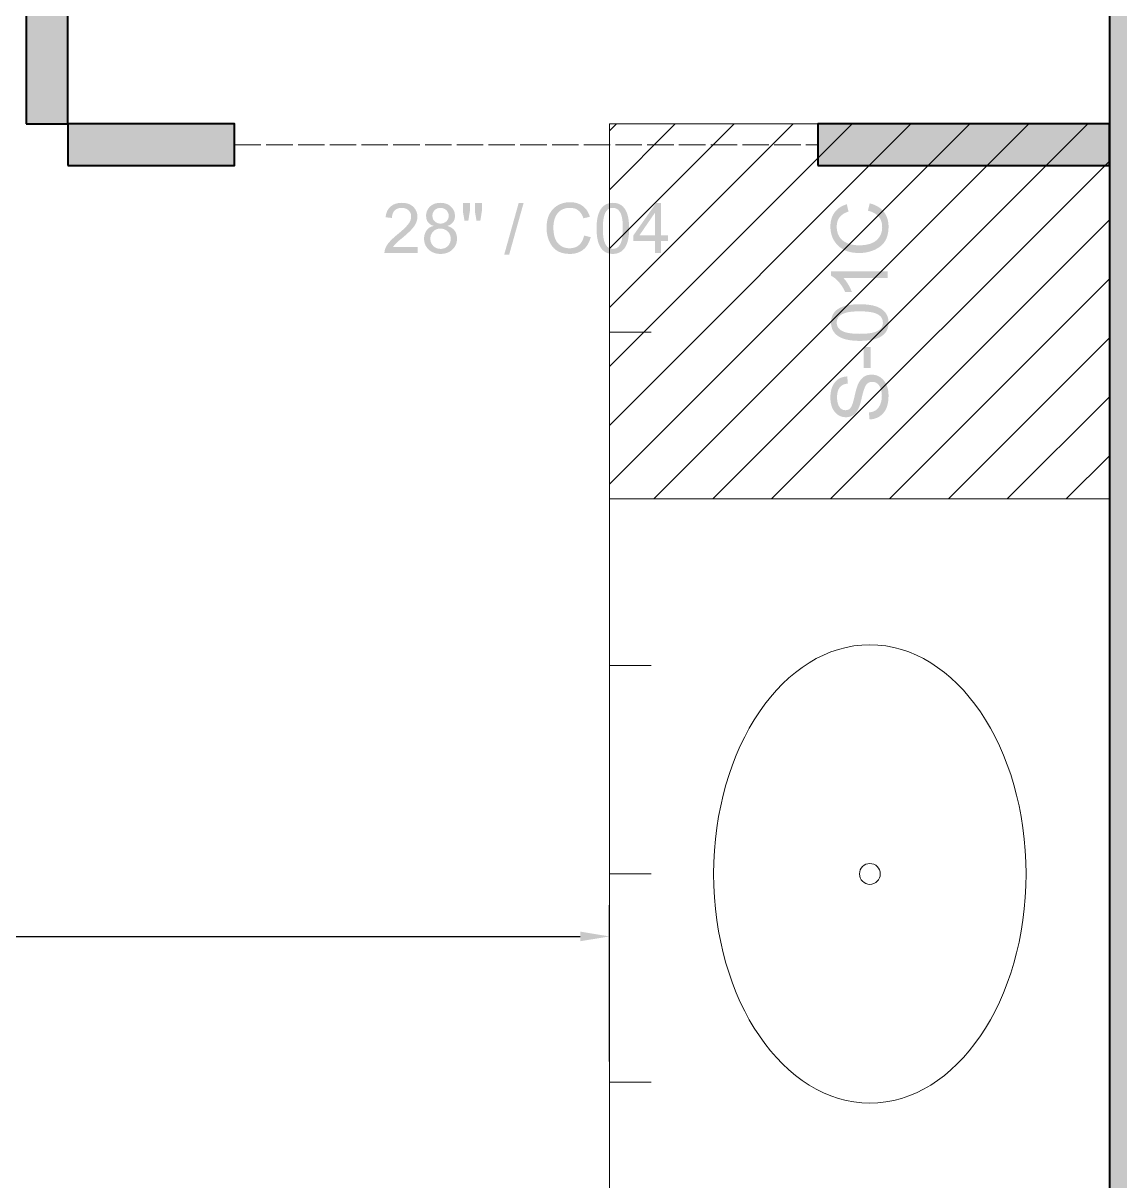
# Model space of a CAD drawing. Header units: inches. Extents: x 0 to 700, y 0 to 895.
# Drawn here: x 165.9 to 218.5, y 429.3 to 484.8 of the extents above; entities that cross this region are included whole.
import ezdxf

# ---------------------------------------------------------------- set-up
doc = ezdxf.new("R2010")
doc.units = ezdxf.units.IN
doc.header["$MEASUREMENT"] = 0
doc.linetypes.add('DASHED', pattern=[1.524, 1.27, -0.254])
for name, color, linetype, lineweight in [('A-ANNO-TEXT', 7, 'Continuous', 13), ('A-COORD-HOLD', 7, 'Continuous', 13), ('A-FIXT-PLMB', 7, 'Continuous', 18), ('A-FLOR-PATT', 7, 'Continuous', 13), ('A-MILLWORK-STOR', 7, 'Continuous', 18), ('A-WALL-EXIST', 7, 'Continuous', 40), ('A-WALL-NEW', 7, 'Continuous', 40)]:
    doc.layers.add(name, color=color, linetype=linetype, lineweight=lineweight)

msp = doc.modelspace()

# ---------------------------------------------------------------- hatches: boundary and pattern name
at = {"layer": 'A-ANNO-TEXT'}
h = msp.add_hatch(color=7, dxfattribs=at)
h.paths.add_polyline_path([(184.787, 473.8), (183.197, 473.8), (183.199, 473.851), (183.206, 473.902), (183.217, 473.953), (183.232, 474.004), (183.252, 474.056), (183.277, 474.107), (183.305, 474.159), (183.339, 474.211), (183.378, 474.265), (183.425, 474.321), (183.479, 474.382), (183.542, 474.445), (183.612, 474.512), (183.69, 474.582), (183.775, 474.655), (183.868, 474.732), (183.984, 474.828), (184.093, 474.926), (184.196, 475.027), (184.292, 475.13), (184.336, 475.182), (184.374, 475.235), (184.406, 475.287), (184.432, 475.339), (184.453, 475.392), (184.467, 475.445), (184.476, 475.497), (184.479, 475.55), (184.477, 475.595), (184.471, 475.637), (184.461, 475.677), (184.447, 475.716), (184.429, 475.753), (184.407, 475.787), (184.38, 475.82), (184.35, 475.85), (184.317, 475.878), (184.282, 475.902), (184.244, 475.923), (184.205, 475.939), (184.163, 475.952), (184.119, 475.962), (184.073, 475.967), (184.025, 475.969), (183.977, 475.967), (183.93, 475.962), (183.886, 475.952), (183.843, 475.939), (183.803, 475.922), (183.764, 475.901), (183.728, 475.876), (183.693, 475.847), (183.662, 475.815), (183.634, 475.779), (183.611, 475.739), (183.592, 475.695), (183.577, 475.648), (183.566, 475.597), (183.56, 475.542), (183.557, 475.483), (183.254, 475.517), (183.264, 475.599), (183.28, 475.676), (183.301, 475.748), (183.328, 475.815), (183.361, 475.877), (183.4, 475.934), (183.444, 475.986), (183.494, 476.033), (183.549, 476.075), (183.607, 476.111), (183.669, 476.142), (183.735, 476.167), (183.804, 476.186), (183.876, 476.2), (183.952, 476.209), (184.032, 476.211), (184.118, 476.208), (184.199, 476.199), (184.275, 476.184), (184.346, 476.163), (184.413, 476.135), (184.474, 476.101), (184.531, 476.062), (184.583, 476.016), (184.629, 475.966), (184.669, 475.913), (184.703, 475.858), (184.731, 475.8), (184.752, 475.74), (184.768, 475.677), (184.777, 475.611), (184.78, 475.544), (184.777, 475.486), (184.77, 475.428), (184.757, 475.37), (184.739, 475.311), (184.715, 475.253), (184.687, 475.194), (184.653, 475.135), (184.614, 475.076), (184.567, 475.014), (184.51, 474.948), (184.443, 474.876), (184.365, 474.8), (184.277, 474.718), (184.179, 474.631), (184.071, 474.54), (183.952, 474.443), (183.889, 474.392), (183.833, 474.343), (183.781, 474.296), (183.735, 474.25), (183.695, 474.206), (183.66, 474.164), (183.63, 474.123), (183.606, 474.085), (184.787, 474.085), (184.787, 473.8)])
h.paths.add_polyline_path([(186.229, 475.098), (186.283, 475.079), (186.334, 475.057), (186.382, 475.033), (186.426, 475.006), (186.466, 474.976), (186.503, 474.944), (186.537, 474.91), (186.567, 474.873), (186.593, 474.833), (186.616, 474.791), (186.635, 474.746), (186.651, 474.699), (186.663, 474.649), (186.672, 474.597), (186.677, 474.542), (186.679, 474.484), (186.676, 474.409), (186.665, 474.336), (186.648, 474.267), (186.624, 474.2), (186.593, 474.137), (186.555, 474.077), (186.51, 474.021), (186.458, 473.967), (186.401, 473.918), (186.34, 473.876), (186.275, 473.84), (186.206, 473.811), (186.133, 473.788), (186.056, 473.772), (185.975, 473.762), (185.89, 473.759), (185.804, 473.762), (185.723, 473.772), (185.646, 473.789), (185.572, 473.811), (185.503, 473.841), (185.438, 473.877), (185.377, 473.92), (185.32, 473.969), (185.268, 474.023), (185.223, 474.08), (185.185, 474.141), (185.154, 474.205), (185.13, 474.272), (185.113, 474.343), (185.103, 474.417), (185.099, 474.494), (185.101, 474.55), (185.107, 474.604), (185.117, 474.657), (185.13, 474.707), (185.148, 474.756), (185.169, 474.803), (185.194, 474.848), (185.223, 474.892), (185.255, 474.932), (185.29, 474.969), (185.328, 475.001), (185.368, 475.029), (185.411, 475.052), (185.457, 475.072), (185.505, 475.087), (185.556, 475.098), (185.556, 475.105), (185.472, 475.137), (185.398, 475.177), (185.337, 475.225), (185.286, 475.282), (185.247, 475.347), (185.218, 475.42), (185.202, 475.501), (185.196, 475.591), (185.199, 475.656), (185.208, 475.718), (185.223, 475.778), (185.243, 475.834), (185.27, 475.888), (185.303, 475.94), (185.341, 475.988), (185.386, 476.034), (185.435, 476.075), (185.488, 476.112), (185.545, 476.142), (185.605, 476.167), (185.669, 476.186), (185.737, 476.2), (185.808, 476.209), (185.883, 476.211), (185.96, 476.209), (186.032, 476.2), (186.101, 476.186), (186.166, 476.166), (186.227, 476.14), (186.285, 476.108), (186.339, 476.071), (186.389, 476.028), (186.434, 475.981), (186.473, 475.932), (186.506, 475.88), (186.533, 475.826), (186.554, 475.769), (186.569, 475.71), (186.578, 475.648), (186.581, 475.584), (186.575, 475.5), (186.559, 475.422), (186.531, 475.351), (186.493, 475.288), (186.443, 475.231), (186.383, 475.182), (186.311, 475.14), (186.229, 475.105), (186.229, 475.098)])
h.paths.add_polyline_path([(185.89, 475.214), (185.969, 475.221), (186.042, 475.241), (186.108, 475.274), (186.168, 475.32), (186.217, 475.376), (186.252, 475.439), (186.273, 475.508), (186.28, 475.584), (186.273, 475.662), (186.251, 475.734), (186.216, 475.799), (186.166, 475.858), (186.106, 475.907), (186.039, 475.941), (185.966, 475.962), (185.887, 475.969), (185.806, 475.962), (185.733, 475.942), (185.667, 475.907), (185.608, 475.859), (185.56, 475.802), (185.526, 475.74), (185.506, 475.673), (185.499, 475.601), (185.501, 475.557), (185.506, 475.516), (185.515, 475.477), (185.527, 475.441), (185.543, 475.407), (185.562, 475.375), (185.585, 475.346), (185.612, 475.318), (185.671, 475.273), (185.738, 475.24), (185.811, 475.221), (185.89, 475.214)])
h.paths.add_polyline_path([(185.89, 474.001), (185.941, 474.003), (185.99, 474.01), (186.036, 474.02), (186.081, 474.035), (186.123, 474.054), (186.163, 474.077), (186.201, 474.104), (186.237, 474.136), (186.27, 474.17), (186.298, 474.208), (186.322, 474.248), (186.341, 474.29), (186.357, 474.335), (186.368, 474.382), (186.374, 474.432), (186.376, 474.484), (186.374, 474.537), (186.367, 474.587), (186.356, 474.634), (186.34, 474.68), (186.32, 474.722), (186.296, 474.763), (186.267, 474.801), (186.233, 474.836), (186.196, 474.869), (186.157, 474.896), (186.117, 474.92), (186.074, 474.939), (186.029, 474.954), (185.983, 474.965), (185.934, 474.972), (185.883, 474.974), (185.831, 474.972), (185.781, 474.965), (185.734, 474.954), (185.689, 474.938), (185.647, 474.918), (185.607, 474.894), (185.57, 474.865), (185.535, 474.832), (185.503, 474.796), (185.476, 474.758), (185.453, 474.718), (185.434, 474.676), (185.419, 474.632), (185.409, 474.587), (185.403, 474.54), (185.401, 474.491), (185.403, 474.44), (185.409, 474.391), (185.42, 474.344), (185.435, 474.3), (185.455, 474.257), (185.478, 474.217), (185.506, 474.178), (185.539, 474.142), (185.575, 474.109), (185.613, 474.081), (185.653, 474.056), (185.696, 474.037), (185.741, 474.021), (185.788, 474.01), (185.838, 474.004), (185.89, 474.001)])
h.paths.add_polyline_path([(187.873, 475.809), (187.799, 475.349), (187.617, 475.349), (187.537, 475.809), (187.537, 476.2), (187.873, 476.2), (187.873, 475.809)])
h.paths.add_polyline_path([(187.296, 475.809), (187.223, 475.349), (187.041, 475.349), (186.961, 475.809), (186.961, 476.2), (187.296, 476.2), (187.296, 475.809)])
h.paths.add_polyline_path([(189.876, 476.2), (189.182, 473.72), (188.945, 473.72), (189.639, 476.2), (189.876, 476.2)])
h.paths.add_polyline_path([(193.098, 474.561), (193.07, 474.463), (193.036, 474.372), (192.998, 474.287), (192.954, 474.208), (192.906, 474.136), (192.853, 474.07), (192.795, 474.011), (192.732, 473.958), (192.665, 473.911), (192.595, 473.871), (192.522, 473.837), (192.445, 473.809), (192.365, 473.787), (192.282, 473.772), (192.196, 473.762), (192.106, 473.759), (191.964, 473.765), (191.831, 473.782), (191.709, 473.811), (191.597, 473.851), (191.494, 473.903), (191.402, 473.967), (191.32, 474.042), (191.247, 474.128), (191.184, 474.223), (191.13, 474.322), (191.083, 474.426), (191.045, 474.535), (191.016, 474.648), (190.995, 474.766), (190.982, 474.889), (190.978, 475.016), (190.983, 475.156), (190.998, 475.288), (191.023, 475.412), (191.057, 475.529), (191.102, 475.637), (191.156, 475.738), (191.221, 475.831), (191.295, 475.916), (191.377, 475.992), (191.465, 476.058), (191.558, 476.114), (191.657, 476.16), (191.762, 476.195), (191.872, 476.221), (191.988, 476.236), (192.109, 476.241), (192.195, 476.238), (192.278, 476.23), (192.358, 476.216), (192.434, 476.196), (192.508, 476.171), (192.578, 476.141), (192.645, 476.104), (192.709, 476.062), (192.768, 476.015), (192.824, 475.963), (192.874, 475.905), (192.92, 475.843), (192.961, 475.775), (192.998, 475.702), (193.03, 475.624), (193.057, 475.54), (192.746, 475.467), (192.725, 475.527), (192.702, 475.584), (192.676, 475.637), (192.647, 475.686), (192.616, 475.731), (192.582, 475.772), (192.546, 475.81), (192.507, 475.843), (192.466, 475.873), (192.422, 475.898), (192.376, 475.92), (192.327, 475.938), (192.275, 475.951), (192.221, 475.961), (192.165, 475.967), (192.106, 475.969), (192.011, 475.965), (191.922, 475.953), (191.838, 475.933), (191.761, 475.905), (191.689, 475.868), (191.624, 475.824), (191.564, 475.772), (191.51, 475.711), (191.463, 475.644), (191.421, 475.571), (191.387, 475.493), (191.358, 475.409), (191.336, 475.32), (191.32, 475.226), (191.31, 475.125), (191.307, 475.02), (191.311, 474.898), (191.321, 474.785), (191.337, 474.68), (191.361, 474.583), (191.391, 474.494), (191.427, 474.413), (191.471, 474.34), (191.521, 474.275), (191.576, 474.218), (191.636, 474.168), (191.699, 474.126), (191.767, 474.092), (191.839, 474.065), (191.915, 474.046), (191.994, 474.035), (192.078, 474.031), (192.147, 474.033), (192.213, 474.04), (192.275, 474.052), (192.333, 474.069), (192.389, 474.09), (192.441, 474.116), (192.49, 474.147), (192.536, 474.183), (192.578, 474.224), (192.617, 474.269), (192.653, 474.319), (192.685, 474.374), (192.715, 474.434), (192.74, 474.498), (192.763, 474.567), (192.782, 474.641), (193.098, 474.561)])
h.paths.add_polyline_path([(194.161, 476.211), (194.255, 476.207), (194.344, 476.192), (194.427, 476.168), (194.503, 476.135), (194.573, 476.092), (194.638, 476.039), (194.696, 475.976), (194.748, 475.905), (194.793, 475.823), (194.833, 475.732), (194.867, 475.631), (194.894, 475.521), (194.916, 475.401), (194.931, 475.271), (194.94, 475.132), (194.943, 474.984), (194.94, 474.833), (194.931, 474.693), (194.915, 474.563), (194.893, 474.443), (194.864, 474.332), (194.83, 474.232), (194.788, 474.142), (194.741, 474.061), (194.688, 473.99), (194.629, 473.929), (194.565, 473.877), (194.495, 473.835), (194.42, 473.802), (194.339, 473.778), (194.253, 473.764), (194.161, 473.759), (194.066, 473.764), (193.978, 473.778), (193.895, 473.802), (193.819, 473.836), (193.749, 473.879), (193.685, 473.931), (193.627, 473.993), (193.575, 474.065), (193.529, 474.147), (193.49, 474.237), (193.456, 474.338), (193.429, 474.448), (193.407, 474.567), (193.392, 474.697), (193.383, 474.835), (193.38, 474.984), (193.383, 475.134), (193.392, 475.274), (193.408, 475.404), (193.43, 475.525), (193.459, 475.635), (193.494, 475.736), (193.535, 475.827), (193.582, 475.908), (193.635, 475.979), (193.694, 476.041), (193.758, 476.093), (193.828, 476.136), (193.903, 476.169), (193.983, 476.192), (194.069, 476.207), (194.161, 476.211)])
h.paths.add_polyline_path([(194.161, 474.001), (194.218, 474.005), (194.272, 474.016), (194.322, 474.034), (194.369, 474.059), (194.412, 474.091), (194.451, 474.131), (194.487, 474.177), (194.519, 474.231), (194.548, 474.293), (194.572, 474.365), (194.593, 474.445), (194.61, 474.534), (194.623, 474.633), (194.633, 474.741), (194.638, 474.858), (194.64, 474.984), (194.64, 475.072), (194.637, 475.156), (194.633, 475.234), (194.627, 475.308), (194.62, 475.377), (194.61, 475.442), (194.6, 475.501), (194.587, 475.556), (194.557, 475.654), (194.52, 475.738), (194.477, 475.809), (194.427, 475.867), (194.37, 475.912), (194.306, 475.944), (194.235, 475.963), (194.157, 475.969), (194.1, 475.966), (194.046, 475.955), (193.996, 475.936), (193.95, 475.911), (193.907, 475.878), (193.868, 475.837), (193.832, 475.79), (193.801, 475.735), (193.773, 475.672), (193.748, 475.6), (193.728, 475.52), (193.711, 475.43), (193.698, 475.332), (193.689, 475.225), (193.683, 475.109), (193.681, 474.984), (193.682, 474.896), (193.684, 474.814), (193.689, 474.736), (193.695, 474.662), (193.702, 474.594), (193.711, 474.53), (193.722, 474.47), (193.735, 474.416), (193.765, 474.317), (193.802, 474.233), (193.846, 474.162), (193.895, 474.104), (193.952, 474.059), (194.015, 474.027), (194.085, 474.008), (194.161, 474.001)])
h.paths.add_polyline_path([(196.803, 474.373), (196.479, 474.373), (196.479, 473.8), (196.184, 473.8), (196.184, 474.373), (195.145, 474.373), (195.145, 474.645), (196.237, 476.2), (196.479, 476.2), (196.479, 474.645), (196.803, 474.645), (196.803, 474.373)])
h.paths.add_polyline_path([(196.184, 474.645), (196.184, 475.729), (196.178, 475.729), (195.433, 474.645), (196.184, 474.645)])
h = msp.add_hatch(color=7, dxfattribs=at)
h.paths.add_polyline_path([(205.442, 467.537), (205.379, 467.529), (205.321, 467.517), (205.267, 467.5), (205.216, 467.479), (205.17, 467.454), (205.127, 467.424), (205.089, 467.389), (205.054, 467.351), (205.024, 467.307), (204.997, 467.26), (204.975, 467.208), (204.957, 467.151), (204.943, 467.09), (204.933, 467.025), (204.926, 466.955), (204.924, 466.881), (204.926, 466.813), (204.931, 466.749), (204.939, 466.688), (204.95, 466.63), (204.965, 466.576), (204.982, 466.525), (205.003, 466.476), (205.028, 466.432), (205.055, 466.391), (205.085, 466.356), (205.118, 466.326), (205.154, 466.302), (205.193, 466.283), (205.235, 466.269), (205.28, 466.261), (205.328, 466.258), (205.37, 466.261), (205.41, 466.267), (205.446, 466.277), (205.48, 466.292), (205.512, 466.311), (205.54, 466.334), (205.566, 466.361), (205.588, 466.392), (205.61, 466.429), (205.631, 466.474), (205.652, 466.526), (205.674, 466.586), (205.695, 466.654), (205.716, 466.73), (205.738, 466.812), (205.759, 466.903), (205.796, 467.063), (205.833, 467.207), (205.871, 467.336), (205.91, 467.45), (205.954, 467.552), (206.009, 467.647), (206.074, 467.734), (206.15, 467.813), (206.193, 467.848), (206.239, 467.879), (206.288, 467.905), (206.341, 467.926), (206.397, 467.943), (206.457, 467.954), (206.521, 467.962), (206.588, 467.964), (206.673, 467.96), (206.754, 467.947), (206.832, 467.925), (206.906, 467.895), (206.977, 467.856), (207.043, 467.808), (207.106, 467.752), (207.166, 467.687), (207.22, 467.615), (207.267, 467.538), (207.306, 467.455), (207.338, 467.367), (207.364, 467.274), (207.382, 467.176), (207.392, 467.073), (207.396, 466.964), (207.392, 466.826), (207.38, 466.697), (207.36, 466.577), (207.333, 466.466), (207.297, 466.364), (207.253, 466.271), (207.201, 466.187), (207.142, 466.112), (207.076, 466.045), (207.005, 465.987), (206.93, 465.937), (206.85, 465.896), (206.765, 465.863), (206.676, 465.838), (206.581, 465.821), (206.483, 465.813), (206.453, 466.152), (206.531, 466.161), (206.604, 466.176), (206.671, 466.198), (206.733, 466.226), (206.79, 466.261), (206.84, 466.301), (206.886, 466.349), (206.925, 466.402), (206.96, 466.46), (206.99, 466.521), (207.016, 466.585), (207.037, 466.652), (207.053, 466.722), (207.064, 466.795), (207.071, 466.87), (207.074, 466.949), (207.072, 467.022), (207.066, 467.092), (207.056, 467.158), (207.043, 467.221), (207.026, 467.279), (207.004, 467.335), (206.979, 467.386), (206.95, 467.434), (206.918, 467.478), (206.883, 467.515), (206.845, 467.547), (206.805, 467.573), (206.762, 467.593), (206.716, 467.608), (206.667, 467.617), (206.615, 467.619), (206.562, 467.616), (206.512, 467.607), (206.466, 467.592), (206.424, 467.571), (206.386, 467.544), (206.351, 467.511), (206.32, 467.471), (206.293, 467.426), (206.268, 467.374), (206.242, 467.313), (206.217, 467.244), (206.192, 467.167), (206.167, 467.082), (206.142, 466.988), (206.118, 466.887), (206.093, 466.777), (206.067, 466.667), (206.039, 466.565), (206.008, 466.471), (205.974, 466.385), (205.939, 466.307), (205.9, 466.237), (205.859, 466.174), (205.816, 466.12), (205.769, 466.073), (205.72, 466.032), (205.667, 465.998), (205.61, 465.97), (205.551, 465.948), (205.488, 465.932), (205.421, 465.923), (205.352, 465.92), (205.272, 465.924), (205.197, 465.935), (205.124, 465.955), (205.056, 465.983), (204.99, 466.019), (204.929, 466.063), (204.87, 466.114), (204.816, 466.174), (204.766, 466.24), (204.723, 466.312), (204.687, 466.39), (204.657, 466.474), (204.634, 466.563), (204.617, 466.659), (204.607, 466.759), (204.604, 466.866), (204.607, 466.976), (204.617, 467.08), (204.634, 467.179), (204.657, 467.272), (204.686, 467.359), (204.723, 467.441), (204.765, 467.518), (204.815, 467.589), (204.87, 467.653), (204.931, 467.71), (204.998, 467.758), (205.07, 467.798), (205.148, 467.831), (205.231, 467.855), (205.32, 467.871), (205.414, 467.879), (205.442, 467.537)])
h.paths.add_polyline_path([(206.54, 469.294), (206.54, 468.281), (206.206, 468.281), (206.206, 469.294), (206.54, 469.294)])
h.paths.add_polyline_path([(204.637, 470.463), (204.643, 470.57), (204.659, 470.669), (204.686, 470.762), (204.723, 470.848), (204.772, 470.927), (204.831, 471), (204.901, 471.065), (204.982, 471.123), (205.074, 471.175), (205.177, 471.22), (205.29, 471.258), (205.414, 471.288), (205.549, 471.313), (205.695, 471.33), (205.851, 471.34), (206.018, 471.343), (206.187, 471.34), (206.345, 471.329), (206.492, 471.311), (206.627, 471.287), (206.751, 471.255), (206.864, 471.216), (206.966, 471.169), (207.056, 471.116), (207.136, 471.056), (207.205, 470.99), (207.263, 470.918), (207.311, 470.839), (207.348, 470.754), (207.375, 470.663), (207.391, 470.566), (207.396, 470.463), (207.391, 470.357), (207.375, 470.257), (207.348, 470.165), (207.31, 470.079), (207.262, 470), (207.202, 469.928), (207.132, 469.863), (207.052, 469.804), (206.96, 469.753), (206.858, 469.708), (206.745, 469.67), (206.621, 469.64), (206.487, 469.616), (206.341, 469.598), (206.185, 469.588), (206.018, 469.585), (205.849, 469.588), (205.692, 469.599), (205.545, 469.617), (205.409, 469.641), (205.285, 469.673), (205.172, 469.713), (205.07, 469.759), (204.979, 469.812), (204.899, 469.872), (204.829, 469.938), (204.771, 470.01), (204.723, 470.089), (204.685, 470.173), (204.658, 470.264), (204.642, 470.36), (204.637, 470.463)])
h.paths.add_polyline_path([(207.123, 470.463), (207.119, 470.528), (207.107, 470.588), (207.087, 470.645), (207.059, 470.697), (207.022, 470.746), (206.978, 470.79), (206.925, 470.83), (206.865, 470.866), (206.795, 470.898), (206.715, 470.926), (206.624, 470.95), (206.524, 470.969), (206.413, 470.984), (206.292, 470.994), (206.16, 471.001), (206.018, 471.003), (205.919, 471.002), (205.825, 470.999), (205.736, 470.994), (205.653, 470.988), (205.575, 470.979), (205.503, 470.969), (205.436, 470.957), (205.375, 470.943), (205.318, 470.927), (205.265, 470.909), (205.215, 470.889), (205.17, 470.868), (205.128, 470.844), (205.09, 470.819), (205.055, 470.792), (205.025, 470.762), (204.998, 470.731), (204.974, 470.698), (204.955, 470.663), (204.938, 470.626), (204.926, 470.588), (204.917, 470.547), (204.911, 470.504), (204.91, 470.459), (204.914, 470.395), (204.926, 470.334), (204.947, 470.278), (204.976, 470.226), (205.013, 470.177), (205.058, 470.133), (205.111, 470.094), (205.173, 470.058), (205.244, 470.026), (205.325, 469.999), (205.415, 469.976), (205.516, 469.957), (205.627, 469.942), (205.747, 469.932), (205.878, 469.926), (206.018, 469.923), (206.117, 469.924), (206.21, 469.927), (206.297, 469.932), (206.38, 469.939), (206.457, 469.947), (206.529, 469.958), (206.596, 469.97), (206.658, 469.984), (206.715, 470), (206.768, 470.018), (206.817, 470.038), (206.863, 470.06), (206.905, 470.083), (206.943, 470.109), (206.978, 470.136), (207.008, 470.165), (207.035, 470.196), (207.059, 470.228), (207.079, 470.263), (207.095, 470.299), (207.107, 470.337), (207.116, 470.377), (207.122, 470.419), (207.123, 470.463)])
h.paths.add_polyline_path([(207.35, 472.927), (207.35, 472.596), (205.238, 472.596), (205.295, 472.531), (205.351, 472.461), (205.404, 472.386), (205.455, 472.305), (205.504, 472.22), (205.551, 472.129), (205.595, 472.032), (205.637, 471.931), (205.317, 471.931), (205.246, 472.069), (205.171, 472.195), (205.093, 472.309), (205.01, 472.413), (204.923, 472.505), (204.832, 472.585), (204.736, 472.654), (204.637, 472.712), (204.637, 472.927), (207.35, 472.927)])
h.paths.add_polyline_path([(206.494, 476.187), (206.604, 476.155), (206.707, 476.117), (206.802, 476.074), (206.891, 476.025), (206.972, 475.971), (207.046, 475.912), (207.113, 475.846), (207.172, 475.776), (207.225, 475.7), (207.27, 475.621), (207.309, 475.539), (207.34, 475.453), (207.365, 475.363), (207.382, 475.269), (207.393, 475.172), (207.396, 475.071), (207.394, 474.99), (207.39, 474.911), (207.381, 474.835), (207.37, 474.762), (207.355, 474.692), (207.338, 474.625), (207.317, 474.56), (207.292, 474.498), (207.265, 474.439), (207.234, 474.383), (207.2, 474.33), (207.162, 474.279), (207.122, 474.231), (207.078, 474.187), (207.031, 474.144), (206.981, 474.105), (206.874, 474.034), (206.763, 473.973), (206.646, 473.921), (206.523, 473.878), (206.396, 473.845), (206.263, 473.821), (206.125, 473.807), (205.982, 473.802), (205.824, 473.808), (205.676, 473.824), (205.536, 473.852), (205.405, 473.891), (205.283, 473.941), (205.17, 474.003), (205.065, 474.075), (204.97, 474.159), (204.884, 474.251), (204.81, 474.35), (204.747, 474.454), (204.695, 474.566), (204.655, 474.684), (204.627, 474.808), (204.61, 474.938), (204.604, 475.075), (204.607, 475.172), (204.617, 475.265), (204.632, 475.354), (204.654, 475.44), (204.682, 475.523), (204.717, 475.602), (204.758, 475.677), (204.805, 475.749), (204.858, 475.816), (204.917, 475.878), (204.981, 475.935), (205.052, 475.987), (205.128, 476.033), (205.21, 476.075), (205.298, 476.111), (205.392, 476.141), (205.475, 475.791), (205.407, 475.768), (205.343, 475.741), (205.283, 475.712), (205.228, 475.68), (205.178, 475.645), (205.131, 475.607), (205.089, 475.566), (205.052, 475.522), (205.018, 475.476), (204.989, 475.427), (204.965, 475.374), (204.945, 475.319), (204.93, 475.262), (204.919, 475.201), (204.912, 475.137), (204.91, 475.071), (204.914, 474.964), (204.928, 474.864), (204.95, 474.77), (204.982, 474.683), (205.023, 474.602), (205.073, 474.528), (205.132, 474.461), (205.2, 474.401), (205.275, 474.347), (205.357, 474.301), (205.445, 474.262), (205.539, 474.23), (205.64, 474.205), (205.746, 474.187), (205.859, 474.176), (205.978, 474.172), (206.114, 474.176), (206.242, 474.187), (206.36, 474.206), (206.469, 474.232), (206.569, 474.266), (206.661, 474.308), (206.743, 474.356), (206.816, 474.413), (206.88, 474.475), (206.936, 474.542), (206.983, 474.614), (207.022, 474.69), (207.052, 474.77), (207.073, 474.856), (207.086, 474.945), (207.09, 475.04), (207.088, 475.117), (207.08, 475.191), (207.066, 475.261), (207.047, 475.327), (207.023, 475.389), (206.994, 475.448), (206.959, 475.503), (206.919, 475.555), (206.874, 475.602), (206.823, 475.646), (206.766, 475.686), (206.704, 475.723), (206.637, 475.756), (206.565, 475.785), (206.487, 475.81), (206.403, 475.832), (206.494, 476.187)])
at = {"layer": 'A-MILLWORK-STOR'}
h = msp.add_hatch(dxfattribs=at)
h.set_pattern_fill('ANSI31', scale=16)
h.paths.add_polyline_path([(194, 462), (218, 462), (218, 480), (194, 480)])
at = {"layer": 'A-WALL-EXIST'}
h = msp.add_hatch(color=8, dxfattribs=at)
h.dxf.hatch_style = 1
h.paths.add_polyline_path([(218, 340), (222, 340), (222, 544), (218, 544)])
at = {"layer": 'A-WALL-NEW'}
h = msp.add_hatch(color=8, dxfattribs=at)
h.dxf.hatch_style = 1
h.paths.add_polyline_path([(166, 480), (168, 480), (168, 540), (166, 540)])
h = msp.add_hatch(color=8, dxfattribs=at)
h.dxf.hatch_style = 1
h.paths.add_polyline_path([(168, 478), (176, 478), (176, 480), (168, 480)])
h = msp.add_hatch(color=8, dxfattribs=at)
h.dxf.hatch_style = 1
h.paths.add_polyline_path([(204, 478), (218, 478), (218, 480), (204, 480)])

# ---------------------------------------------------------------- linework, layer by layer
at = {"color": 7}
for p, q in [((194, 435), (194, 442.5)), ((93.4, 441), (192.6, 441))]:
    msp.add_line(p, q, dxfattribs=at)
at = {"color": 0, "linetype": 'ByBlock'}
msp.add_solid([(192.6, 441.23), (194, 441), (192.6, 440.77)], dxfattribs=at)
at = {"layer": 'A-COORD-HOLD', "linetype": 'DASHED'}
msp.add_line((176, 479), (204, 479), dxfattribs=at)
at = {"layer": 'A-FIXT-PLMB'}
for major_axis, ratio in [((0, 11), 0.681818), ((0.5, 0), 1)]:
    msp.add_ellipse((206.5, 444), major_axis=major_axis, ratio=ratio, dxfattribs=at)
at = {"layer": 'A-FLOR-PATT'}
for points in [[(68, 340), (218, 340), (218, 540), (18, 540), (18, 440), (68, 440)], [(194, 364), (218, 364), (218, 462), (194, 462)]]:
    msp.add_lwpolyline(points, close=True, dxfattribs=at)
at = {"layer": 'A-MILLWORK-STOR'}
for p, q in [((194, 470), (196, 470)), ((194, 454), (196, 454)), ((194, 444), (196, 444)), ((194, 434), (196, 434))]:
    msp.add_line(p, q, dxfattribs=at)
for points in [[(194, 462), (218, 462), (218, 480), (194, 480)], [(194, 426), (218, 426), (218, 462), (194, 462)]]:
    msp.add_lwpolyline(points, close=True, dxfattribs=at)
at = {"layer": 'A-WALL-EXIST'}
msp.add_lwpolyline([(218, 340), (222, 340), (222, 544), (218, 544)], close=True, dxfattribs=at)
at = {"layer": 'A-WALL-NEW'}
for points in [[(166, 480), (168, 480), (168, 540), (166, 540)], [(168, 478), (176, 478), (176, 480), (168, 480)], [(204, 478), (218, 478), (218, 480), (204, 480)]]:
    msp.add_lwpolyline(points, close=True, dxfattribs=at)
at = {"layer": 'Defpoints'}
for p in [(218, 480), (218, 480), (218, 462), (218, 462), (194, 434)]:
    msp.add_point(p, dxfattribs=at)

doc.saveas('drawing.dxf')
